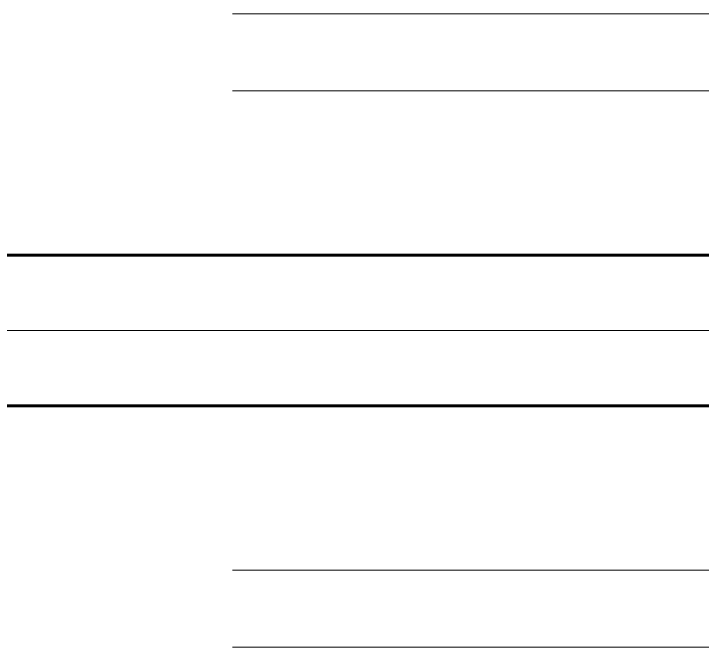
# Model space of a CAD drawing. Header units: millimetres. Extents: x 0 to 840, y 0 to 594.
# Drawn here: x 763.431 to 765.467, y 265.334 to 267.206 of the extents above; entities that cross this region are included whole.
import ezdxf

# ---------------------------------------------------------------- set-up
doc = ezdxf.new("R2010")
doc.units = ezdxf.units.MM
doc.linetypes.add('K5LT_AXLED', pattern=[19.5, 15, -1.5, 1.5, -1.5])
doc.linetypes.add('K5LT_BASIC', pattern=[0])
doc.layers.add('Системный слой', color=7, linetype='Continuous')

# ---------------------------------------------------------------- blocks, each defined once
blk = doc.blocks.new('U317')
at = {"layer": 'Системный слой', "color": 30, "linetype": 'K5LT_AXLED', "lineweight": 18, "true_color": 0xff8000}
for p, q in [((768.2526, 267.206), (764.0776, 267.206)), ((768.2526, 266.9785), (764.0776, 266.9785)), ((770.3176, 266.2698), (763.6401, 266.2698)), ((768.2526, 265.561), (764.0776, 265.561)), ((768.2526, 265.3335), (764.0776, 265.3335))]:
    blk.add_line(p, q, dxfattribs=at)

msp = doc.modelspace()

# ---------------------------------------------------------------- linework, layer by layer
at = {"layer": 'Системный слой', "color": 5, "linetype": 'K5LT_BASIC', "lineweight": 60, "true_color": 0x0000ff}
for p, q in [((750.02008, 266.49204), (766.41449, 266.49204)), ((766.41449, 266.04754), (750.02008, 266.04754))]:
    msp.add_line(p, q, dxfattribs=at)
at = {"layer": 'Системный слой', "color": 30, "linetype": 'K5LT_AXLED', "lineweight": 18, "true_color": 0xff8000}
msp.add_line((718.71756, 266.26979), (770.93005, 266.26979), dxfattribs=at)

# ---------------------------------------------------------------- block references
at = {"layer": 'Системный слой'}
msp.add_blockref('U317', (0, 0), dxfattribs=at)

doc.saveas('drawing.dxf')
